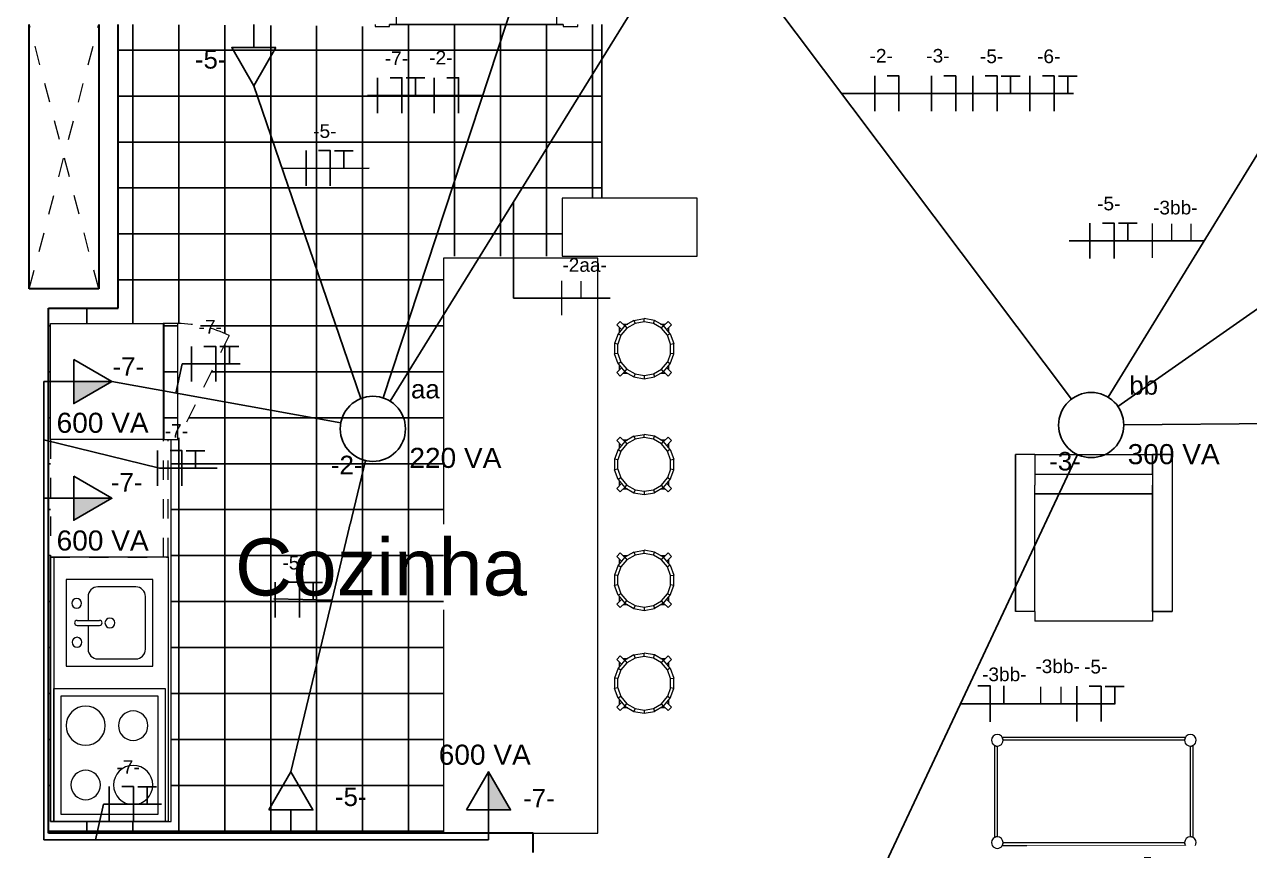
# Model space of a CAD drawing. Header units: metres. Extents: x -182 to 99, y 70 to 117.
# Drawn here: x 0.34 to 6.69, y 97.06 to 101.34 of the extents above; entities that cross this region are included whole.
import ezdxf

# ---------------------------------------------------------------- set-up
doc = ezdxf.new("R2010")
doc.units = ezdxf.units.M
doc.header["$LTSCALE"] = 0.01
doc.linetypes.add('Oculto', pattern=[0.007144, 0.004763, -0.002381])
doc.linetypes.add('TRAZOS2', pattern=[9.525, 6.35, -3.175])
for name, color, linetype, lineweight in [('A-ANNO-TEXT', 2, 'Continuous', 9), ('A-DOOR', 1, 'Continuous', 9), ('A-DOOR-FRAM', 1, 'Continuous', 13), ('A-EQPM', 6, 'Continuous', 9), ('A-FLOR-CASE', 3, 'Continuous', 9), ('A-FLOR-OTLN', 6, 'Continuous', 13), ('A-WALL', 2, 'Continuous', 9), ('G-IMPT', 1, 'Continuous', 9), ('I-FURN', 6, 'Continuous', 9), ('P-SANR-FIXT', 6, 'Continuous', 9), ('S-COLS', 6, 'Continuous', 9)]:
    doc.layers.add(name, color=color, linetype=linetype, lineweight=lineweight)
for name, color, linetype in [('FIAÇÃO', 10, 'Continuous'), ('Força', 7, 'Continuous'), ('Iluminação', 7, 'Continuous')]:
    doc.layers.add(name, color=color, linetype=linetype)
doc.styles.add('Arial', font='arial.ttf', dxfattribs={"height": 0.29506})
doc.styles.add('Arial_2', font='arial.ttf', dxfattribs={"height": 0.258177})
doc.dimstyles.new('Diagonal', dxfattribs={"dimscale": 0.3048, "dimtxt": 0.258177, "dimasz": 1.025262, "dimexe": 0.984252, "dimexo": 0.615157, "dimgap": 0.04101, "dimtad": 1, "dimrnd": 0.01, "dimzin": 0, "dimdsep": 46, "dimtxsty": 'Arial_2', "dimblk1": 'OBLIQUE', "dimblk2": 'OBLIQUE', "dimsah": 1, "dimcen": 0.09, "dimse1": 1, "dimse2": 1, "dimazin": 0, "dimtfac": 1, "dimtix": 1, "dimtmove": 0, "dimatfit": 3, "dimfxl": 1, "dimtvp": 1, "dimtfill": 1, "dimtolj": 1, "dimtzin": 0, "dimarcsym": 2})

# ---------------------------------------------------------------- blocks, each defined once
blk = doc.blocks.new('Pilar rectangular hormigón - 300 x 700 mm-506285-Nivel 4')
at = {"layer": 'S-COLS'}
for p, q in [((0.15, 0.35), (-0.15, 0.35)), ((-0.15, 0.35), (-0.15, -0.35)), ((0.15, -0.35), (0.15, 0.35)), ((-0.15, -0.35), (0.15, -0.35))]:
    blk.add_line(p, q, dxfattribs=at)
blk = doc.blocks.new('Table basse - Verre - Table basse - Verre-205013-Nivel 4')
at = {"layer": 'I-FURN'}
for p, q in [((0.4893, 0.3191), (-0.4587, 0.3191)), ((-0.4997, 0.2781), (-0.4997, -0.1999)), ((-0.4847, 0.2741), (-0.4847, -0.1959)), ((0.4853, 0.3041), (-0.4547, 0.3041)), ((0.5153, -0.1959), (0.5153, 0.2741)), ((0.5303, -0.1999), (0.5303, 0.2781)), ((-0.4587, -0.2409), (0.4893, -0.2409)), ((-0.4547, -0.2259), (0.4853, -0.2259))]:
    blk.add_line(p, q, dxfattribs=at)
for centre, start, end in [((-0.4847, 0.3041), 360, 180), ((0.5153, 0.3041), 360, 180), ((-0.4847, 0.3041), 180, 360), ((0.5153, 0.3041), 180, 360), ((-0.4847, -0.2259), 360, 180), ((-0.4847, -0.2259), 180, 360), ((0.5153, -0.2259), 360, 180), ((0.5153, -0.2259), 180, 360)]:
    blk.add_arc(centre, 0.03, start, end, dxfattribs=at)
for points, knots in [([(-0.4547, 0.3041), (-0.4547, 0.3053), (-0.4548, 0.3075), (-0.4556, 0.3118), (-0.4567, 0.3151), (-0.4576, 0.317), (-0.4578, 0.3175), (-0.4579, 0.3176)], [0, 0, 0, 0, 0.1428571, 0.2857143, 0.5714286, 0.6785714, 0.7142857, 0.7142857, 0.7142857, 0.7142857]), ([(0.4885, 0.3176), (0.4883, 0.3171), (0.4877, 0.3159), (0.4867, 0.3132), (0.4856, 0.3093), (0.4853, 0.3059), (0.4853, 0.3041)], [0.2857143, 0.2857143, 0.2857143, 0.2857143, 0.4285714, 0.5714286, 0.7857143, 1, 1, 1, 1]), ([(-0.4988, 0.2776), (-0.4985, 0.2775), (-0.4977, 0.2771), (-0.4957, 0.2762), (-0.4931, 0.2753), (-0.4899, 0.2746), (-0.4876, 0.2742), (-0.4862, 0.2742), (-0.4856, 0.2741)], [0.1111111, 0.1111111, 0.1111111, 0.1111111, 0.1666667, 0.2222222, 0.3333333, 0.3888889, 0.4444444, 0.4813841, 0.4813841, 0.4813841, 0.4813841]), ([(0.5162, 0.2741), (0.5172, 0.2742), (0.5193, 0.2743), (0.5219, 0.2748), (0.5237, 0.2753), (0.525, 0.2757), (0.5262, 0.2762), (0.5276, 0.2767), (0.5287, 0.2773), (0.5292, 0.2776), (0.5294, 0.2776)], [0.5186863, 0.5186863, 0.5186863, 0.5186863, 0.5833333, 0.6527778, 0.6875, 0.7222222, 0.7569444, 0.7916667, 0.8611111, 0.8888889, 0.8888889, 0.8888889, 0.8888889]), ([(-0.4856, -0.1959), (-0.4866, -0.1959), (-0.4887, -0.1961), (-0.4912, -0.1966), (-0.4931, -0.1971), (-0.4944, -0.1975), (-0.4956, -0.1979), (-0.4969, -0.1985), (-0.498, -0.199), (-0.4986, -0.1993), (-0.4988, -0.1994)], [0.5186159, 0.5186159, 0.5186159, 0.5186159, 0.5833333, 0.6527778, 0.6875, 0.7222222, 0.7569444, 0.7916667, 0.8611111, 0.8888889, 0.8888889, 0.8888889, 0.8888889]), ([(-0.4579, -0.2394), (-0.4576, -0.2389), (-0.4571, -0.2377), (-0.456, -0.2349), (-0.455, -0.231), (-0.4547, -0.2276), (-0.4547, -0.2259)], [0.2857143, 0.2857143, 0.2857143, 0.2857143, 0.4285714, 0.5714286, 0.7857143, 1, 1, 1, 1]), ([(0.4853, -0.2259), (0.4853, -0.227), (0.4855, -0.2293), (0.4862, -0.2336), (0.4873, -0.2369), (0.4882, -0.2387), (0.4885, -0.2392), (0.4885, -0.2394)], [0, 0, 0, 0, 0.1428571, 0.2857143, 0.5714286, 0.6785714, 0.7142857, 0.7142857, 0.7142857, 0.7142857]), ([(0.5294, -0.1994), (0.5291, -0.1992), (0.5283, -0.1988), (0.5264, -0.1979), (0.5237, -0.197), (0.5205, -0.1963), (0.5183, -0.196), (0.5168, -0.1959), (0.5162, -0.1959)], [0.1111111, 0.1111111, 0.1111111, 0.1111111, 0.1666667, 0.2222222, 0.3333333, 0.3888889, 0.4444444, 0.4813137, 0.4813137, 0.4813137, 0.4813137])]:
    blk.add_open_spline(points, degree=3, knots=knots, dxfattribs=at)
blk = doc.blocks.new('M_Cocinita - Media - 1372 mm-231911-Nivel 4')
at = {"layer": 'A-EQPM'}
for p, q in [((-0.6673, -0.61), (-0.6673, 0)), ((-0.6673, 0), (0.7047, 0)), ((0.7047, 0), (0.7047, -0.61)), ((0.7047, -0.61), (-0.6673, -0.61))]:
    blk.add_line(p, q, dxfattribs=at)
blk = doc.blocks.new('M_Lavavajillas - 610 x 610 x 875 mm-228621-Nivel 4')
at = {"layer": 'A-EQPM', "linetype": 'Oculto'}
for p, q in [((0.6875, 0.5716), (0.0775, 0.5716)), ((0.0775, 0.5716), (0.0775, -0.0384)), ((0.0775, -0.013), (0.6875, -0.013)), ((0.0775, -0.0384), (0.6875, -0.0384))]:
    blk.add_line(p, q, dxfattribs=at)
blk = doc.blocks.new('M_Refrigerador - 600 x 660 mm-228626-Nivel 4')
at = {"layer": 'A-EQPM'}
for p, q in [((-0.3538, -0.2876), (-0.3538, 0.2962)), ((-0.3538, 0.2962), (0.2462, 0.2962)), ((0.2462, 0.2962), (0.2462, -0.2876)), ((0.2462, -0.2876), (-0.3538, -0.2876)), ((-0.3538, -0.2876), (-0.3538, -0.3638)), ((0.2462, -0.2876), (-0.3538, -0.2876)), ((0.2462, -0.2908), (-0.3538, -0.2908)), ((-0.3538, -0.2908), (-0.3538, -0.3638)), ((0.2462, -0.3638), (0.2462, -0.2876)), ((0.2462, -0.3638), (0.2462, -0.2908)), ((-0.3538, -0.3638), (0.2462, -0.3638)), ((-0.3538, -0.3638), (0.2462, -0.3638))]:
    blk.add_line(p, q, dxfattribs=at)
at = {"layer": 'A-EQPM', "linetype": 'Oculto'}
blk.add_line((0.1843, -0.6292), (-0.3538, -0.3638), dxfattribs=at)
blk.add_arc((-0.3538, -0.3638), 0.6, 333.75044, 0, dxfattribs=at)
blk = doc.blocks.new('M_Encimera con agujero para fregadero - Profundidad 600 mm-231913-Nivel 4')
at = {"layer": 'A-FLOR-CASE'}
for p, q in [((0.1695, 0), (-1.2005, 0)), ((-1.2005, 0), (-1.2005, -0.625)), ((-1.2005, -0.019), (0.1695, -0.019)), ((-1.2005, -0.625), (0.7795, -0.625))]:
    blk.add_line(p, q, dxfattribs=at)
blk = doc.blocks.new('M_Fregadero de cocina-Isla - 450 x 450 mm-228910-Nivel 4')
at = {"layer": 'P-SANR-FIXT'}
for p, q in [((0.2407, 0.2273), (-0.2093, 0.2273)), ((-0.2093, 0.2273), (-0.2093, -0.2227)), ((0.2407, -0.2227), (0.2407, 0.2273)), ((0.003, 0.1702), (0.003, 0.0531)), ((0.0284, 0.1702), (0.0284, 0.0531)), ((0.003, 0.113), (-0.1204, 0.113)), ((0.1518, 0.113), (0.0284, 0.113)), ((-0.1712, 0.0622), (-0.1712, -0.1338)), ((0.2026, -0.1338), (0.2026, 0.0622)), ((-0.1204, -0.1846), (0.1518, -0.1846)), ((-0.2093, -0.2227), (0.2407, -0.2227))]:
    blk.add_line(p, q, dxfattribs=at)
for centre, radius, start, end in [((-0.0843, 0.1702), 0.0254, 360, 180), ((0.1173, 0.1723), 0.0254, 360, 180), ((-0.0843, 0.1702), 0.0254, 180, 360), ((0.0157, 0.1702), 0.0127, 360, 180), ((0.1173, 0.1723), 0.0254, 180, 0), ((-0.1204, 0.0622), 0.0508, 90, 180), ((0.1518, 0.0622), 0.0508, 360, 90), ((0.0157, 0), 0.0254, 360, 180), ((0.0157, 0), 0.0254, 180, 0), ((0.0157, 0.0531), 0.0127, 180, 0), ((-0.1204, -0.1338), 0.0508, 180, 270), ((0.1518, -0.1338), 0.0508, 270, 0)]:
    blk.add_arc(centre, radius, start, end, dxfattribs=at)
blk = doc.blocks.new('M_Cocina encimera-4 fuegos2 - 0615 x 500 mm-231862-Nivel 4')
at = {"layer": 'A-EQPM'}
for p, q in [((-0.3456, -0.2881), (-0.3456, 0.2881)), ((-0.3456, 0.2881), (0.3456, 0.2881)), ((0.3456, 0.2881), (0.3456, -0.2881)), ((-0.3075, -0.25), (-0.3075, 0.25)), ((-0.3075, 0.25), (0.3075, 0.25)), ((0.3075, 0.25), (0.3075, -0.25)), ((0.3075, -0.25), (-0.3075, -0.25)), ((0.3456, -0.2881), (-0.3456, -0.2881))]:
    blk.add_line(p, q, dxfattribs=at)
for centre, radius, start, end in [((-0.15375, 0.123), 0.07659, 360, 180), ((0.15375, 0.123), 0.1016, 360, 180), ((-0.15375, 0.123), 0.07659, 180, 360), ((0.15375, 0.123), 0.1016, 180, 360), ((-0.15375, -0.123), 0.1016, 0, 180), ((0.15375, -0.123), 0.0762, 360, 180), ((-0.15375, -0.123), 0.1016, 180, 0), ((0.15375, -0.123), 0.0762, 180, 360)]:
    blk.add_arc(centre, radius, start, end, dxfattribs=at)
blk = doc.blocks.new('Seating25 - 12ZSTG25_dwg-262775-Nivel 4')
at = {"layer": 'G-IMPT'}
for p, q in [((-0.1418, 0.1238), (-0.1238, 0.1418)), ((-0.1007, 0.1187), (-0.1238, 0.1418)), ((-0.1099, 0.1279), (-0.0854, 0.1279)), ((-0.0533, 0.1465), (-0.1002, 0.1194)), ((-0.0475, 0.1307), (-0.0894, 0.1065)), ((-0.0533, 0.1465), (0, 0.1558)), ((-0.0533, 0.1465), (-0.0475, 0.1307)), ((0, 0.139), (-0.0475, 0.1307)), ((0.0533, 0.1465), (0, 0.1558)), ((0, 0.139), (0, 0.1558)), ((0.0475, 0.1307), (0, 0.139)), ((0.0475, 0.1307), (0.0533, 0.1465)), ((0.0894, 0.1065), (0.0475, 0.1307)), ((0.1002, 0.1194), (0.0533, 0.1465)), ((0.0854, 0.1279), (0.1099, 0.1279)), ((0.1007, 0.1187), (0.1238, 0.1418)), ((0.1238, 0.1418), (0.1418, 0.1238)), ((-0.135, 0.0779), (-0.1535, 0.0271)), ((-0.1171, 0.0992), (-0.1418, 0.1238)), ((-0.1204, 0.0695), (-0.1369, 0.0241)), ((-0.1002, 0.1194), (-0.135, 0.0779)), ((-0.135, 0.0779), (-0.1204, 0.0695)), ((-0.1279, 0.0863), (-0.1279, 0.1099)), ((-0.0894, 0.1065), (-0.1204, 0.0695)), ((-0.1002, 0.1194), (-0.0894, 0.1065)), ((0.0894, 0.1065), (0.1002, 0.1194)), ((0.1204, 0.0695), (0.0894, 0.1065)), ((0.135, 0.0779), (0.1002, 0.1194)), ((0.1171, 0.0992), (0.1418, 0.1238)), ((0.135, 0.0779), (0.1204, 0.0695)), ((0.1369, 0.0241), (0.1204, 0.0695)), ((0.1279, 0.0863), (0.1279, 0.1099)), ((0.135, 0.0779), (0.1535, 0.0271)), ((-0.1535, 0.0271), (-0.1535, -0.0271)), ((-0.1369, 0.0241), (-0.1535, 0.0271)), ((-0.1369, -0.0241), (-0.1369, 0.0241)), ((0.1369, 0.0241), (0.1535, 0.0271)), ((0.1369, -0.0241), (0.1369, 0.0241)), ((0.1535, -0.0271), (0.1535, 0.0271)), ((-0.1369, -0.0241), (-0.1535, -0.0271)), ((-0.135, -0.0779), (-0.1535, -0.0271)), ((-0.1369, -0.0241), (-0.1204, -0.0695)), ((0.1369, -0.0241), (0.1204, -0.0695)), ((0.135, -0.0779), (0.1535, -0.0271)), ((0.1535, -0.0271), (0.1369, -0.0241)), ((-0.1171, -0.0992), (-0.1418, -0.1238)), ((-0.1238, -0.1418), (-0.1418, -0.1238)), ((-0.1204, -0.0695), (-0.135, -0.0779)), ((-0.135, -0.0779), (-0.1002, -0.1194)), ((-0.1279, -0.1099), (-0.1279, -0.0863)), ((-0.1007, -0.1187), (-0.1238, -0.1418)), ((-0.1204, -0.0695), (-0.0894, -0.1065)), ((-0.1002, -0.1194), (-0.0894, -0.1065)), ((-0.1002, -0.1194), (-0.0533, -0.1465)), ((-0.0894, -0.1065), (-0.0475, -0.1307)), ((0.0475, -0.1307), (0.0894, -0.1065)), ((0.1002, -0.1194), (0.0533, -0.1465)), ((0.0894, -0.1065), (0.1204, -0.0695)), ((0.1002, -0.1194), (0.0894, -0.1065)), ((0.1002, -0.1194), (0.135, -0.0779)), ((0.1238, -0.1418), (0.1007, -0.1187)), ((0.1418, -0.1238), (0.1171, -0.0992)), ((0.135, -0.0779), (0.1204, -0.0695)), ((0.1238, -0.1418), (0.1418, -0.1238)), ((0.1279, -0.1099), (0.1279, -0.0863)), ((-0.0854, -0.1279), (-0.1099, -0.1279)), ((-0.0475, -0.1307), (-0.0533, -0.1465)), ((-0.0533, -0.1465), (0, -0.1558)), ((-0.0475, -0.1307), (0, -0.139)), ((0, -0.139), (0.0475, -0.1307)), ((0, -0.139), (0, -0.1558)), ((0, -0.1558), (0.0533, -0.1465)), ((0.0475, -0.1307), (0.0533, -0.1465)), ((0.1099, -0.1279), (0.0854, -0.1279))]:
    blk.add_line(p, q, dxfattribs=at)
blk = doc.blocks.new('Seating25 - Seating25-263138-Nivel 4')
blk.add_blockref('Seating25 - 12ZSTG25_dwg-262775-Nivel 4', (0, 0))
blk = doc.blocks.new('Puerta de 1 hoja - 90 x 210 cm-173611-Nivel 4')
at = {"layer": 'A-DOOR', "lineweight": 13}
blk.add_line((0.7169, 0.05), (0.7169, 0.95), dxfattribs=at)
blk.add_arc((0.7169, 0.05), 0.9, 90, 180, dxfattribs=at)
at = {"layer": 'A-DOOR-FRAM'}
for p, q in [((-0.1831, 0.06), (-0.2531, 0.06)), ((-0.2531, 0.06), (-0.2531, 0.05)), ((-0.1831, 0.05), (-0.1831, 0.06)), ((-0.1581, 0.05), (-0.1831, 0.05)), ((-0.1581, 0.015), (-0.1581, 0.05)), ((-0.1481, 0.015), (-0.1581, 0.015)), ((-0.1481, -0.05), (-0.1481, 0.015)), ((0.6919, 0.015), (0.6819, 0.015)), ((0.6819, 0.015), (0.6819, -0.05)), ((0.7169, 0.05), (0.6919, 0.05)), ((0.6919, 0.05), (0.6919, 0.015)), ((0.7869, 0.06), (0.7169, 0.06)), ((0.7169, 0.06), (0.7169, 0.05)), ((0.7869, 0.05), (0.7869, 0.06)), ((-0.2581, -0.05), (-0.2581, -0.06)), ((-0.2581, -0.06), (-0.1831, -0.06)), ((-0.1831, -0.06), (-0.1831, -0.05)), ((-0.1831, -0.05), (-0.1481, -0.05)), ((0.6819, -0.05), (0.7169, -0.05)), ((0.7169, -0.05), (0.7169, -0.06)), ((0.7169, -0.06), (0.7919, -0.06)), ((0.7919, -0.06), (0.7919, -0.05))]:
    blk.add_line(p, q, dxfattribs=at)
blk = doc.blocks.new('Couch01 - 12ZCOU01_dwg-205772-Nivel 4')
at = {"layer": 'G-IMPT'}
for p, q in [((0, 0.3048), (0, 0.4064)), ((0, 0.4064), (0.8128, 0.4064)), ((0, 0.4064), (0, 0.3048)), ((0, 0.4064), (0.8128, 0.4064)), ((0.8128, 0.3048), (0.8128, 0.4064)), ((0.8128, 0.4064), (0.8128, 0.3048)), ((0, -0.3048), (0, 0.3048)), ((0, 0.3048), (0.1016, 0.3048)), ((0, -0.3048), (0, 0.3048)), ((0.1016, 0.3048), (0, 0.3048)), ((0.1016, -0.3048), (0.1016, 0.3048)), ((0.1016, -0.3048), (0.1016, 0.3048)), ((0.1016, 0.3048), (0.1577, 0.3048)), ((0.1016, 0.3048), (0.1577, 0.3048)), ((0.1577, 0.3048), (0.8128, 0.3048)), ((0.8128, 0.3048), (0.1577, 0.3048)), ((0.2032, 0.3048), (0.2032, -0.3048)), ((0.2032, -0.3048), (0.2032, 0.3048)), ((0.8128, 0.3048), (0.8636, 0.3048)), ((0.8128, 0.3048), (0.8636, 0.3048)), ((0.8636, 0.3048), (0.8636, -0.3048)), ((0.8636, 0.3048), (0.8636, -0.3048)), ((0, -0.3048), (0, -0.4064)), ((0, -0.3048), (0.1016, -0.3048)), ((0, -0.3048), (0, -0.4064)), ((0, -0.3048), (0.1016, -0.3048)), ((0.1016, -0.3048), (0.1577, -0.3048)), ((0.1016, -0.3048), (0.1577, -0.3048)), ((0.8128, -0.3048), (0.1577, -0.3048)), ((0.8128, -0.3048), (0.1577, -0.3048)), ((0.8128, -0.3048), (0.8128, -0.4064)), ((0.8128, -0.3048), (0.8636, -0.3048)), ((0.8128, -0.3048), (0.8128, -0.4064)), ((0.8128, -0.3048), (0.8636, -0.3048)), ((0.8128, -0.4064), (0, -0.4064)), ((0, -0.4064), (0.8128, -0.4064))]:
    blk.add_line(p, q, dxfattribs=at)
blk = doc.blocks.new('Couch01 - Couch01-206132-Nivel 4')
blk.add_blockref('Couch01 - 12ZCOU01_dwg-205772-Nivel 4', (0, 0))
blk = doc.blocks.new('_Oblique')
at = {"color": 0, "linetype": 'ByBlock', "lineweight": -2}
blk.add_line((-0.5, -0.5), (0.5, 0.5), dxfattribs=at)
blk = doc.blocks.new('*D473')
at = {"color": 0, "lineweight": -2, "transparency": 16777216}
blk.add_line((17.086, 110.44), (17.086, 81.2458), dxfattribs=at)
at = {"layer": 'Defpoints', "color": 0, "transparency": 16777216}
for p in [(8.3862, 110.44), (-2.4818, 81.2458), (17.086, 81.2458)]:
    blk.add_point(p, dxfattribs=at)
at = {"color": 0, "lineweight": -2, "transparency": 16777216, "xscale": 0.3124999999999999, "yscale": 0.3124999999999999, "zscale": 0.3124999999999999}
for p, rotation in [((17.086, 110.44), 90), ((17.086, 81.2458), 270)]:
    blk.add_blockref('_Oblique', p, dxfattribs=dict(at, rotation=rotation))
at = {"color": 0, "transparency": 16777216, "insert": (16.9417, 95.8429), "char_height": 0.25818, "attachment_point": 5, "rotation": 90, "style": 'Arial_2', "bg_fill": 3, "box_fill_scale": 1.1, "bg_fill_color": 256, "bg_fill_true_color": 13158600, "bg_fill_transparency": 0}
blk.add_mtext('\\A1;29.19', dxfattribs=at)
blk = doc.blocks.new('*D551')
at = {"color": 0, "lineweight": -2, "transparency": 16777216}
blk.add_line((5.422, 94.5005), (8.0731, 94.5005), dxfattribs=at)
at = {"layer": 'Defpoints', "color": 0, "transparency": 16777216}
for p in [(5.422, 97.5005), (8.0731, 97.5005), (8.0731, 94.5005)]:
    blk.add_point(p, dxfattribs=at)
at = {"color": 0, "lineweight": -2, "transparency": 16777216, "xscale": 0.3124999999999999, "yscale": 0.3124999999999999, "zscale": 0.3124999999999999, "rotation": 180}
blk.add_blockref('_Oblique', (5.422, 94.5005), dxfattribs=at)
at = {"color": 0, "lineweight": -2, "transparency": 16777216, "xscale": 0.3124999999999999, "yscale": 0.3124999999999999, "zscale": 0.3124999999999999}
blk.add_blockref('_Oblique', (8.0731, 94.5005), dxfattribs=at)
at = {"color": 0, "transparency": 16777216, "insert": (6.7476, 94.6449), "char_height": 0.25818, "attachment_point": 5, "style": 'Arial_2', "bg_fill": 3, "box_fill_scale": 1.1, "bg_fill_color": 256, "bg_fill_true_color": 13158600, "bg_fill_transparency": 0}
blk.add_mtext('\\A1;2.65', dxfattribs=at)
blk = doc.blocks.new('F-N')
at = {"layer": 'FIAÇÃO'}
blk.add_line((2561.97, 1254.62), (2561.97, 1275.44), dxfattribs=at)
at = {"layer": 'FIAÇÃO', "color": 5}
blk.add_lwpolyline([(2576.26, 1254.62), (2576.26, 1275.44), (2569.32, 1275.44)], dxfattribs=at)
blk = doc.blocks.new('RN')
at = {"layer": 'FIAÇÃO', "color": 18, "true_color": 0x000000}
blk.add_line((2653.24, 1365.51), (2653.24, 1375.92), dxfattribs=at)
at = {"layer": 'FIAÇÃO', "color": 5}
blk.add_lwpolyline([(2645.19, 1355.09), (2645.19, 1375.92), (2638.25, 1375.92)], dxfattribs=at)
blk = doc.blocks.new('F-N-T')
at = {"layer": 'FIAÇÃO', "color": 1}
blk.add_line((2561.97, 1284.08), (2561.97, 1304.9), dxfattribs=at)
at = {"layer": 'FIAÇÃO', "color": 3}
blk.add_line((2584.31, 1294.33), (2584.31, 1304.75), dxfattribs=at)
at = {"layer": 'FIAÇÃO', "color": 5}
blk.add_lwpolyline([(2576.26, 1284.08), (2576.26, 1304.9), (2569.32, 1304.9)], dxfattribs=at)
at = {"layer": 'FIAÇÃO', "color": 3}
blk.add_lwpolyline([(2578.75, 1304.75), (2584.31, 1304.75), (2589.86, 1304.75)], dxfattribs=at)

msp = doc.modelspace()

# ---------------------------------------------------------------- linework, layer by layer
at = {"layer": 'A-FLOR-OTLN'}
for p, q in [((3.3125, 100.1259), (2.5125, 100.1259)), ((2.5125, 100.1259), (2.5125, 97.1459)), ((3.3125, 97.1459), (3.3125, 100.1259)), ((2.9771, 97.1459), (3.3125, 97.1459))]:
    msp.add_line(p, q, dxfattribs=at)
at = {"layer": 'A-WALL', "color": 7, "lineweight": 35}
for p, q in [((0.3671, 99.9659), (0.3671, 101.3359)), ((0.7271, 101.3359), (0.7271, 99.9659)), ((0.8271, 99.8659), (0.8271, 101.3359)), ((0.7271, 99.9659), (0.3671, 99.9659)), ((0.4671, 97.1459), (0.4671, 99.8659)), ((0.4671, 99.8659), (0.8271, 99.8659)), ((2.9771, 97.1459), (0.4671, 97.1459)), ((2.9771, 97.0459), (2.9771, 97.1459))]:
    msp.add_line(p, q, dxfattribs=at)

# ---------------------------------------------------------------- block references
at = {"layer": 'A-DOOR'}
msp.add_blockref('Puerta de 1 hoja - 90 x 210 cm-173611-Nivel 4', (2.4166, 101.3859), dxfattribs=at)
at = {"layer": 'A-EQPM', "rotation": 89.99999999999955}
for name, p in [('M_Refrigerador - 600 x 660 mm-228626-Nivel 4', (0.7734, 99.5397)), ('M_Lavavajillas - 610 x 610 x 875 mm-228621-Nivel 4', (1.0488, 98.4984)), ('M_Cocinita - Media - 1372 mm-231911-Nivel 4', (0.4771, 97.8732)), ('M_Cocina encimera-4 fuegos2 - 0615 x 500 mm-231862-Nivel 4', (0.7821, 97.5489))]:
    msp.add_blockref(name, p, dxfattribs=at)
at = {"layer": 'A-FLOR-CASE', "rotation": 89.99999999999955}
msp.add_blockref('M_Encimera con agujero para fregadero - Profundidad 600 mm-231913-Nivel 4', (0.4771, 98.4064), dxfattribs=at)
at = {"layer": 'I-FURN'}
for p in [(3.5525, 99.6559), (3.5525, 99.0559), (3.5525, 98.4559), (3.5525, 97.9223)]:
    msp.add_blockref('Seating25 - Seating25-263138-Nivel 4', p, dxfattribs=at)
for name, p, rotation in [('Couch01 - Couch01-206132-Nivel 4', (5.882, 99.1071), 269.9999999999993), ('Table basse - Verre - Table basse - Verre-205013-Nivel 4', (5.8973, 97.4007), 180)]:
    msp.add_blockref(name, p, dxfattribs=dict(at, rotation=rotation))
at = {"layer": 'P-SANR-FIXT', "rotation": 89.99999999999955}
msp.add_blockref('M_Fregadero de cocina-Isla - 450 x 450 mm-228910-Nivel 4', (0.7845, 98.2193), dxfattribs=at)
at = {"layer": 'S-COLS', "rotation": 89.99999999999945}
msp.add_blockref('Pilar rectangular hormigón - 300 x 700 mm-506285-Nivel 4', (3.4771, 100.2859), dxfattribs=at)

# ---------------------------------------------------------------- next in the draw order: dimensions: what is measured, and where the dimension line sits
at = {"color": 1}
dim = msp.add_linear_dim(base=(17.086, 81.2458), p1=(8.3862, 110.44), p2=(-2.4818, 81.2458), angle=90, dimstyle='Diagonal', override={"dimpost": '<>'}, dxfattribs=at)
dim.commit()
dim.dimension.update_dxf_attribs({"geometry": '*D473', "text_midpoint": (16.9417, 95.8429)})

# ---------------------------------------------------------------- next in the draw order: hatches: boundary and pattern name
at = {"layer": 'Iluminação'}
for points in [[(0.7948, 99.4859), (0.597, 99.4859), (0.597, 99.3718)], [(0.7948, 98.8809), (0.597, 98.8809), (0.597, 98.7668)], [(2.7458, 97.4636), (2.7458, 97.2658), (2.86, 97.2658)]]:
    msp.add_hatch(color=256, dxfattribs=at).paths.add_polyline_path(points)

# ---------------------------------------------------------------- next in the draw order: linework, layer by layer
at = {"color": 251, "transparency": 33554687}
for p, q in [((2.2334, 101.3359), (3.1334, 101.3359)), ((3.3334, 101.3359), (3.3334, 100.4359)), ((3.3334, 101.3359), (3.3334, 100.4359))]:
    msp.add_line(p, q, dxfattribs=at)
at = {"layer": 'A-FLOR-OTLN', "color": 5, "linetype": 'TRAZOS2'}
for p, q in [((0.7271, 99.9659), (0.3671, 101.3359)), ((0.3671, 99.9659), (0.7271, 101.3359))]:
    msp.add_line(p, q, dxfattribs=at)
at = {"layer": 'FIAÇÃO', "lineweight": 20}
for p, q in [((6.1861, 100.1272), (6.1861, 100.3041)), ((3.126, 99.8301), (3.126, 100.007))]:
    msp.add_line(p, q, dxfattribs=at)
at = {"layer": 'FIAÇÃO', "color": 18, "lineweight": 20, "true_color": 0x000000}
for p, q in [((6.2861, 100.2144), (6.2861, 100.3029)), ((6.3861, 100.2144), (6.3861, 100.3029)), ((3.226, 99.9174), (3.226, 100.0058)), ((5.6067, 97.8156), (5.6067, 97.9041)), ((5.7133, 97.8156), (5.7133, 97.9041))]:
    msp.add_line(p, q, dxfattribs=at)
at = {"layer": 'Força', "color": 0, "ltscale": 0.5}
for p, q in [((5.376, 100.9784), (5.376, 100.9784)), ((5.376, 100.9784), (5.776, 100.9784)), ((1.1267, 99.4258), (1.159, 99.5768)), ((1.159, 99.5768), (1.459, 99.5768)), ((0.4416, 98.8811), (0.4416, 99.4859)), ((0.4428, 99.4859), (0.4416, 99.4859)), ((0.4771, 99.4859), (0.4428, 99.4859)), ((1.9811, 99.271), (0.7948, 99.4859)), ((6.0372, 99.2616), (8.2258, 99.2789)), ((0.4416, 99.1835), (1.0411, 99.0371)), ((1.0411, 99.0371), (1.3411, 99.0371)), ((0.4771, 98.8809), (0.4416, 98.8811)), ((0.4416, 98.8811), (0.4416, 98.05)), ((0.4416, 98.05), (0.4416, 97.3067)), ((0.4416, 97.3067), (0.4416, 97.1115)), ((0.7105, 97.1115), (0.7522, 97.2956)), ((0.7522, 97.2956), (1.0522, 97.2956)), ((0.4416, 97.1115), (2.7458, 97.1115)), ((2.7458, 97.1115), (2.7458, 97.1459))]:
    msp.add_line(p, q, dxfattribs=at)
at = {"layer": 'Iluminação', "color": 0, "ltscale": 0.5}
for p, q in [((3.2835, 102.6963), (2.1999, 99.4013)), ((5.767, 99.3952), (3.2835, 102.6966)), ((2.236, 99.3844), (3.5703, 101.5402)), ((5.9566, 99.4042), (7.0391, 101.1709)), ((1.5303, 101.0183), (2.0842, 99.3975)), ((4.576, 100.9784), (5.376, 100.9784)), ((2.2153, 100.9686), (2.1184, 100.9686)), ((2.7153, 100.9686), (2.2153, 100.9686)), ((6.0068, 99.357), (7.9666, 100.7269)), ((1.677, 100.589), (2.1271, 100.5912)), ((2.876, 100.4186), (2.876, 99.9186)), ((6.4538, 100.2156), (5.7538, 100.2156)), ((2.876, 99.9186), (3.376, 99.9186)), ((5.1902, 97.8156), (5.9902, 97.8156))]:
    msp.add_line(p, q, dxfattribs=at)
at = {"layer": 'Iluminação'}
for p, q in [((1.5303, 101.3359), (1.5303, 101.2161)), ((0.4771, 99.4859), (0.7948, 99.4859)), ((0.4771, 98.8809), (0.7948, 98.8809)), ((2.7458, 97.1459), (2.7458, 97.4636))]:
    msp.add_line(p, q, dxfattribs=at)
at = {"layer": 'Iluminação', "ltscale": 0.5}
msp.add_line((1.7221, 97.2658), (1.7221, 97.1459), dxfattribs=at)
at = {"layer": 'Iluminação'}
for points in [[(1.6445, 101.2161), (1.5303, 101.0183), (1.4161, 101.2161)], [(0.597, 99.6001), (0.7948, 99.4859), (0.597, 99.3718)], [(0.597, 98.9951), (0.7948, 98.8809), (0.597, 98.7668)], [(1.608, 97.2658), (1.7221, 97.4636), (1.8363, 97.2658)], [(2.6317, 97.2658), (2.7458, 97.4636), (2.86, 97.2658)]]:
    msp.add_lwpolyline(points, close=True, dxfattribs=at)
for centre in [(2.1471, 99.2409), (5.8684, 99.2603)]:
    msp.add_circle(centre, 0.1688, dxfattribs=at)

# ---------------------------------------------------------------- next in the draw order: block references
at = {"layer": 'FIAÇÃO', "lineweight": 20, "xscale": 0.008784106945095342, "yscale": 0.008784106945095342, "zscale": 0.008784106945095342}
for name, p in [('F-N-T', (-20.3331, 89.5977)), ('F-N', (-20.0393, 89.8565)), ('F-N', (-17.758, 89.8663)), ('F-N', (-17.4639, 89.8663)), ('F-N-T', (-17.2497, 89.6075)), ('F-N-T', (-16.9539, 89.6075)), ('F-N-T', (-20.704, 89.22)), ('F-N-T', (-16.6429, 88.8447)), ('F-N-T', (-21.2975, 88.2058)), ('F-N-T', (-21.473, 87.6662)), ('F-N-T', (-16.7106, 86.4447)), ('F-N-T', (-21.7234, 85.9247))]:
    msp.add_blockref(name, p, dxfattribs=at)
at = {"layer": 'Iluminação', "xscale": 0.009000000000000001, "yscale": 0.009000000000000001, "zscale": 0.009000000000000001}
msp.add_blockref('RN', (-18.4626, 85.5261), dxfattribs=at)

# ---------------------------------------------------------------- next in the draw order: texts
at = {"layer": 'A-ANNO-TEXT', "color": 7, "char_height": 0.29506, "attachment_point": 1, "line_spacing_factor": 0.938532, "style": 'Arial', "bg_fill": 3, "box_fill_scale": 1.25, "bg_fill_color": 7, "bg_fill_transparency": 0}
for s, insert, width in [('Cozinha', (1.4326, 98.6722), 1.323371), ('Sala', (5.6104, 97.0062), 0.814346)]:
    msp.add_mtext(s, dxfattribs=dict(at, insert=insert, width=width))
at = {"layer": 'FIAÇÃO', "lineweight": 20, "style": 'Arial'}
for s, p in [('-7-', (2.2087, 101.1259)), ('-2-', (2.4387, 101.1287)), ('-2-', (4.72, 101.1385)), ('-3-', (5.0141, 101.1385)), ('-5-', (5.2922, 101.1357)), ('-6-', (5.5879, 101.1357)), ('-5-', (1.8378, 100.7483)), ('-5-', (5.8989, 100.3729)), ('-3bb-', (6.1887, 100.3516)), ('-2aa-', (3.1286, 100.0545)), ('-7-', (1.2443, 99.7341)), ('-7-', (1.0689, 99.1944)), ('-3bb-', (5.3029, 97.933)), ('-3bb-', (5.579, 97.9748)), ('-5-', (5.8313, 97.9729)), ('-7-', (0.8185, 97.4529))]:
    msp.add_text(s, height=0.07075, dxfattribs=at).set_placement(p)
at = {"layer": 'Iluminação', "lineweight": 20, "style": 'Arial'}
for s, p in [('-5-', (1.225, 101.1074)), ('-7-', (0.798, 99.5157)), ('bb', (6.0658, 99.4177)), ('aa', (2.3445, 99.3984)), ('-2-', (1.9295, 99.0055)), ('-3-', (5.6508, 99.0249)), ('-7-', (0.7897, 98.9155)), ('-5-', (1.9505, 97.2861)), ('-7-', (2.9251, 97.2789))]:
    msp.add_text(s, height=0.09589, dxfattribs=at).set_placement(p)
at = {"layer": 'Iluminação', "lineweight": 20, "char_height": 0.104025, "width": 0.595396, "attachment_point": 8, "style": 'Arial'}
for s, insert in [('{\\H0.0275x;\\P\\P}600 VA', (0.7469, 99.2186)), ('{\\H0.0275x;\\P\\P}220 VA', (2.5744, 99.0367)), ('{\\H0.0275x;\\P\\P}300 VA', (6.2957, 99.0561)), ('{\\H0.0275x;\\P\\P}600 VA', (0.7469, 98.6086)), ('{\\H0.0275x;\\P\\P}600 VA', (2.7266, 97.4986))]:
    msp.add_mtext(s, dxfattribs=dict(at, insert=insert))

# ---------------------------------------------------------------- next in the draw order: hatches: boundary and pattern name
at = {"transparency": 33554687}
h = msp.add_hatch(dxfattribs=at)
h.set_pattern_fill('NET', color=251, scale=0.075)
h.set_pattern_definition([(0, (-7.43142, 1e-14), (0, 0.238125), []), (90, (-7.43142, 1e-14), (-0.238125, 0), [])])
h.paths.add_polyline_path([(2.5125, 100.1359), (3.1271, 100.1359), (3.1271, 100.4359), (3.3334, 100.4359), (3.3334, 101.3359), (3.2084, 101.3359), (3.2084, 101.3259), (3.1334, 101.3259), (3.1334, 101.3359), (2.2334, 101.3359), (2.2334, 101.3259), (2.1584, 101.3259), (0.8271, 101.3359), (0.8271, 99.8659), (0.4671, 99.8659), (0.4671, 97.1459), (2.5125, 97.1459)])
h.paths.add_polyline_path([(1.1371, 99.1859), (1.1021, 99.1859), (1.1021, 97.2059), (1.0702, 97.2059), (1.0702, 97.2033), (0.494, 97.2033), (0.4771, 97.2059), (0.4771, 98.5779), (0.4771, 99.1859), (0.4771, 99.7859), (1.0609, 99.7859), (1.1371, 99.7859, -0.115039), (1.4025, 99.7241)], flags=16)
h.paths.add_polyline_path([(1.0617, 98.5759), (1.0617, 98.5779), (0.4962, 98.5779), (0.4962, 98.5759)], flags=0)
h.paths.add_polyline_path([(1.1371, 99.1859), (1.0641, 99.1859), (1.0609, 99.1859), (1.0609, 99.7859), (1.0641, 99.7859), (1.1371, 99.7859)], flags=16)
h.paths.add_polyline_path([(1.0071, 98.4599), (1.0071, 98.0099), (0.5571, 98.0099), (0.5571, 98.4599)], flags=0)
h.paths.add_polyline_path([(0.969, 98.371), (0.969, 98.0988, -0.414214), (0.9182, 98.048), (0.7222, 98.048, -0.414214), (0.6714, 98.0988), (0.6714, 98.2222), (0.6143, 98.2222, -1), (0.6143, 98.2476), (0.6714, 98.2476), (0.6714, 98.371, -0.414214), (0.7222, 98.4218), (0.9182, 98.4218, -0.414214)], flags=0)
h.paths.add_polyline_path([(0.7845, 98.2095, -1), (0.7845, 98.2603, -1)], flags=0)
h.paths.add_polyline_path([(1.0321, 97.8564), (1.0321, 97.2414), (0.5321, 97.2414), (0.5321, 97.8564)], flags=0)
h.paths.add_polyline_path([(0.6122, 98.3111, -1), (0.6122, 98.3619, -1)], flags=0)
h.paths.add_polyline_path([(0.6143, 98.1095, -1), (0.6143, 98.1603, -1)], flags=0)
h.paths.add_polyline_path([(0.9051, 97.6265, -1), (0.9051, 97.7789, -1)], flags=0)
h.paths.add_polyline_path([(0.6591, 97.6011, -1), (0.6591, 97.8043, -1)], flags=0)
h.paths.add_polyline_path([(0.9051, 97.2936, -1), (0.9051, 97.4968, -1)], flags=0)
h.paths.add_polyline_path([(0.6591, 97.3186, -1), (0.6591, 97.4718, -1)], flags=0)
h.paths.add_polyline_path([(1.3383, 98.216), (2.7689, 98.216), (2.7689, 98.824), (1.3383, 98.824)], flags=24)

# ---------------------------------------------------------------- next in the draw order: linework, layer by layer
at = {"layer": 'Força', "color": 0, "ltscale": 0.5}
for p, q in [((2.1079, 99.0768), (1.7221, 97.4636)), ((1.9346, 98.3523), (1.6347, 98.3589))]:
    msp.add_line(p, q, dxfattribs=at)

# ---------------------------------------------------------------- next in the draw order: block references
at = {"layer": 'FIAÇÃO', "lineweight": 20, "xscale": 0.008784106945095342, "yscale": 0.008784106945095342, "zscale": 0.008784106945095342}
msp.add_blockref('F-N-T', (-20.8636, 86.9835), dxfattribs=at)

# ---------------------------------------------------------------- next in the draw order: texts
at = {"layer": 'FIAÇÃO', "lineweight": 20, "style": 'Arial'}
msp.add_text('-5-', height=0.07075, dxfattribs=at).set_placement((1.6783, 98.5117))

# ---------------------------------------------------------------- next in the draw order: dimensions: what is measured, and where the dimension line sits
at = {"color": 1}
dim = msp.add_linear_dim(base=(8.0731, 94.5005), p1=(5.422, 97.5005), p2=(8.0731, 97.5005), dimstyle='Diagonal', override={"dimpost": '<>'}, dxfattribs=at)
dim.commit()
dim.dimension.update_dxf_attribs({"geometry": '*D551', "text_midpoint": (6.7476, 94.6449)})

# ---------------------------------------------------------------- next in the draw order: linework, layer by layer
at = {"layer": 'Iluminação', "color": 0, "ltscale": 0.5}
msp.add_line((4.5838, 96.5237), (5.7967, 99.1075), dxfattribs=at)

doc.saveas('drawing.dxf')
